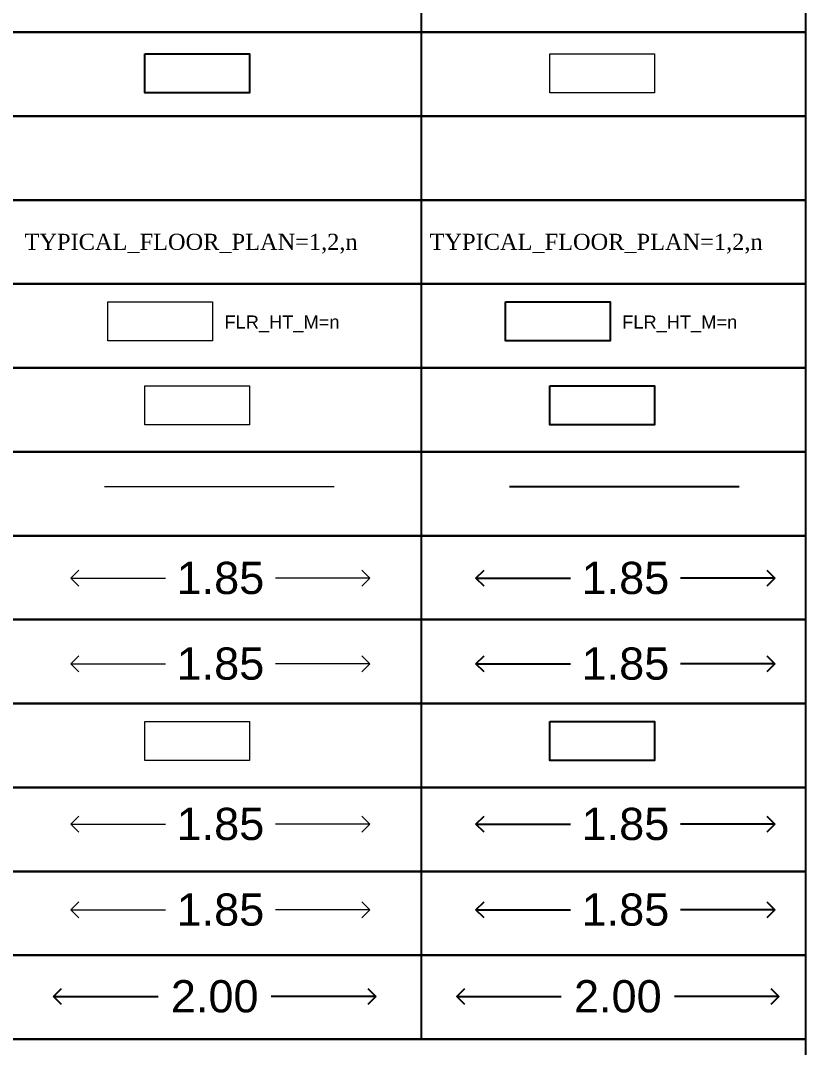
# Model space of a CAD drawing. Header units: millimetres. Extents: x -9481 to -9286, y 28723 to 28853.
# Drawn here: x -9447.1 to -9442.23, y 28788.59 to 28794.97 of the extents above; entities that cross this region are included whole.
import ezdxf

# ---------------------------------------------------------------- set-up
doc = ezdxf.new("R2010")
doc.units = ezdxf.units.MM
doc.header["$PDMODE"] = 34
doc.header["$PDSIZE"] = -15
doc.linetypes.add('CONTINULUS', pattern=[0])
for name, color, linetype, plot in [('BLK_1_FLR_-1_BLT_UP_AREA', 25, 'Continuous', False), ('BLK_1_FLR_-1_CRPT_AREA_DEDUCT', 4, 'Continuous', False), ('BLK_1_FLR_-2_STAIR_1', 25, 'Continuous', False), ('BLK_1_FLR_-2_STAIR_1_FLIGHT_1', 7, 'Continuous', False), ('BLK_1_FLR_-2_STAIR_1_LANDING_1', 7, 'Continuous', False)]:
    doc.layers.add(name, color=color, linetype=linetype, plot=plot)
for name, color, linetype in [('BLK_1_FLR_-1_EXIT_WIDTH_STAIR', 7, 'Continuous'), ('BLK_1_FLR_-2_BLT_UP_AREA', 7, 'Continuous'), ('BLK_1_FLR_-2_EXIT_WIDTH_STAIR', 7, 'Continuous')]:
    doc.layers.add(name, color=color, linetype=linetype)
for name, color, linetype, lineweight in [('BLK_1_FLR_-1_STAIR_1', 7, 'Continuous', 0), ('BLK_1_FLR_-1_STAIR_1_FLIGHT_1', 7, 'Continuous', 0), ('BLK_1_FLR_-1_STAIR_1_LANDING_1', 7, 'Continuous', 0), ('BLK_1_FLR_-2_CRPT_AREA_DEDUCT', 7, 'Continuous', 0), ('PLAN', 7, 'Continuous', 40)]:
    doc.layers.add(name, color=color, linetype=linetype, lineweight=lineweight)
doc.styles.add('Arial', font='arial.ttf', dxfattribs={"height": 0.2})
doc.styles.get("Standard").update_dxf_attribs({"font": 'arial.ttf', "height": 0.25})
doc.styles.add('style2', font='arial.ttf', dxfattribs={"height": 0.3})
doc.styles.add('TNR', font='times.ttf', dxfattribs={"height": 0.5})
doc.dimstyles.new('INT DIM', dxfattribs={"dimtxt": 0.3, "dimasz": 0.1, "dimexe": 0.18, "dimexo": 0.0625, "dimgap": 0.09, "dimtad": 0, "dimzin": 0, "dimdsep": 46, "dimtxsty": 'style2', "dimblk": 'OPEN90', "dimcen": 0.09, "dimse1": 1, "dimse2": 1, "dimclrd": 250, "dimclrt": 256, "dimadec": 0, "dimazin": 0, "dimtfac": 1, "dimtofl": 0, "dimtmove": 0, "dimatfit": 3, "dimfxl": 0.18, "dimtolj": 1, "dimtzin": 0, "dimlwd": -1, "dimarcsym": 0})

# ---------------------------------------------------------------- blocks, each defined once
blk = doc.blocks.new('_Open90')
at = {"layer": 'PLAN', "color": 0, "lineweight": -2}
for p, q in [((0, 0), (-1, 0)), ((-0.5, 0.5), (0, 0)), ((0, 0), (-0.5, -0.5))]:
    blk.add_line(p, q, dxfattribs=at)
blk = doc.blocks.new('*D13')
at = {"layer": 'BLK_1_FLR_-1_STAIR_1_FLIGHT_1', "color": 250, "transparency": 16777216}
for p, q in [((-9446.6859, 28791.5063), (-9446.1999, 28791.5063)), ((-9445.0317, 28791.5063), (-9445.5177, 28791.5063))]:
    blk.add_line(p, q, dxfattribs=at)
at = {"layer": 'Defpoints', "color": 0, "transparency": 16777216}
for p in [(-9446.7859, 28791.5724), (-9444.9317, 28791.5911), (-9444.9317, 28791.5063)]:
    blk.add_point(p, dxfattribs=at)
at = {"layer": 'BLK_1_FLR_-1_STAIR_1_FLIGHT_1', "color": 250, "transparency": 16777216, "xscale": 0.1, "yscale": 0.1, "zscale": 0.1, "rotation": 180}
blk.add_blockref('_Open90', (-9446.7859, 28791.5063), dxfattribs=at)
at = {"layer": 'BLK_1_FLR_-1_STAIR_1_FLIGHT_1', "color": 250, "transparency": 16777216, "xscale": 0.1, "yscale": 0.1, "zscale": 0.1}
blk.add_blockref('_Open90', (-9444.9317, 28791.5063), dxfattribs=at)
at = {"layer": 'BLK_1_FLR_-1_STAIR_1_FLIGHT_1', "transparency": 16777216, "insert": (-9445.8588, 28791.5063), "char_height": 0.2, "attachment_point": 5, "style": 'Arial', "bg_fill": 3, "box_fill_scale": 1.1, "bg_fill_color": 256, "bg_fill_true_color": 13158600, "bg_fill_transparency": 0}
blk.add_mtext('\\A1;1.85', dxfattribs=at)
blk = doc.blocks.new('*D14')
at = {"layer": 'BLK_1_FLR_-2_STAIR_1_FLIGHT_1', "color": 250, "transparency": 16777216}
for p, q in [((-9444.1738, 28791.5063), (-9443.6878, 28791.5063)), ((-9442.5195, 28791.5063), (-9443.0056, 28791.5063))]:
    blk.add_line(p, q, dxfattribs=at)
at = {"layer": 'Defpoints', "color": 0, "transparency": 16777216}
for p in [(-9444.2738, 28791.5724), (-9442.4195, 28791.5911), (-9442.4195, 28791.5063)]:
    blk.add_point(p, dxfattribs=at)
at = {"layer": 'BLK_1_FLR_-2_STAIR_1_FLIGHT_1', "color": 250, "transparency": 16777216, "xscale": 0.1, "yscale": 0.1, "zscale": 0.1, "rotation": 180}
blk.add_blockref('_Open90', (-9444.2738, 28791.5063), dxfattribs=at)
at = {"layer": 'BLK_1_FLR_-2_STAIR_1_FLIGHT_1', "color": 250, "transparency": 16777216, "xscale": 0.1, "yscale": 0.1, "zscale": 0.1}
blk.add_blockref('_Open90', (-9442.4195, 28791.5063), dxfattribs=at)
at = {"layer": 'BLK_1_FLR_-2_STAIR_1_FLIGHT_1', "transparency": 16777216, "insert": (-9443.3467, 28791.5063), "char_height": 0.2, "attachment_point": 5, "style": 'Arial', "bg_fill": 3, "box_fill_scale": 1.1, "bg_fill_color": 256, "bg_fill_true_color": 13158600, "bg_fill_transparency": 0}
blk.add_mtext('\\A1;1.85', dxfattribs=at)
blk = doc.blocks.new('*D19')
at = {"layer": 'BLK_1_FLR_-1_STAIR_1_FLIGHT_1', "color": 250, "transparency": 16777216}
for p, q in [((-9446.6859, 28790.9749), (-9446.1999, 28790.9749)), ((-9445.0317, 28790.9749), (-9445.5177, 28790.9749))]:
    blk.add_line(p, q, dxfattribs=at)
at = {"layer": 'Defpoints', "color": 0, "transparency": 16777216}
for p in [(-9446.7859, 28791.0409), (-9444.9317, 28791.0596), (-9444.9317, 28790.9749)]:
    blk.add_point(p, dxfattribs=at)
at = {"layer": 'BLK_1_FLR_-1_STAIR_1_FLIGHT_1', "color": 250, "transparency": 16777216, "xscale": 0.1, "yscale": 0.1, "zscale": 0.1, "rotation": 180}
blk.add_blockref('_Open90', (-9446.7859, 28790.9749), dxfattribs=at)
at = {"layer": 'BLK_1_FLR_-1_STAIR_1_FLIGHT_1', "color": 250, "transparency": 16777216, "xscale": 0.1, "yscale": 0.1, "zscale": 0.1}
blk.add_blockref('_Open90', (-9444.9317, 28790.9749), dxfattribs=at)
at = {"layer": 'BLK_1_FLR_-1_STAIR_1_FLIGHT_1', "transparency": 16777216, "insert": (-9445.8588, 28790.9749), "char_height": 0.2, "attachment_point": 5, "style": 'Arial', "bg_fill": 3, "box_fill_scale": 1.1, "bg_fill_color": 256, "bg_fill_true_color": 13158600, "bg_fill_transparency": 0}
blk.add_mtext('\\A1;1.85', dxfattribs=at)
blk = doc.blocks.new('*D20')
at = {"layer": 'BLK_1_FLR_-2_STAIR_1_FLIGHT_1', "color": 250, "transparency": 16777216}
for p, q in [((-9444.1738, 28790.9749), (-9443.6878, 28790.9749)), ((-9442.5195, 28790.9749), (-9443.0056, 28790.9749))]:
    blk.add_line(p, q, dxfattribs=at)
at = {"layer": 'Defpoints', "color": 0, "transparency": 16777216}
for p in [(-9444.2738, 28791.0409), (-9442.4195, 28791.0596), (-9442.4195, 28790.9749)]:
    blk.add_point(p, dxfattribs=at)
at = {"layer": 'BLK_1_FLR_-2_STAIR_1_FLIGHT_1', "color": 250, "transparency": 16777216, "xscale": 0.1, "yscale": 0.1, "zscale": 0.1, "rotation": 180}
blk.add_blockref('_Open90', (-9444.2738, 28790.9749), dxfattribs=at)
at = {"layer": 'BLK_1_FLR_-2_STAIR_1_FLIGHT_1', "color": 250, "transparency": 16777216, "xscale": 0.1, "yscale": 0.1, "zscale": 0.1}
blk.add_blockref('_Open90', (-9442.4195, 28790.9749), dxfattribs=at)
at = {"layer": 'BLK_1_FLR_-2_STAIR_1_FLIGHT_1', "transparency": 16777216, "insert": (-9443.3467, 28790.9749), "char_height": 0.2, "attachment_point": 5, "style": 'Arial', "bg_fill": 3, "box_fill_scale": 1.1, "bg_fill_color": 256, "bg_fill_true_color": 13158600, "bg_fill_transparency": 0}
blk.add_mtext('\\A1;1.85', dxfattribs=at)
blk = doc.blocks.new('*D26')
at = {"layer": 'BLK_1_FLR_-1_STAIR_1_LANDING_1', "color": 250, "transparency": 16777216}
for p, q in [((-9446.6859, 28789.9801), (-9446.1999, 28789.9801)), ((-9445.0317, 28789.9801), (-9445.5177, 28789.9801))]:
    blk.add_line(p, q, dxfattribs=at)
at = {"layer": 'Defpoints', "color": 0, "transparency": 16777216}
for p in [(-9446.7859, 28790.0461), (-9444.9317, 28790.0648), (-9444.9317, 28789.9801)]:
    blk.add_point(p, dxfattribs=at)
at = {"layer": 'BLK_1_FLR_-1_STAIR_1_LANDING_1', "color": 250, "transparency": 16777216, "xscale": 0.1, "yscale": 0.1, "zscale": 0.1, "rotation": 180}
blk.add_blockref('_Open90', (-9446.7859, 28789.9801), dxfattribs=at)
at = {"layer": 'BLK_1_FLR_-1_STAIR_1_LANDING_1', "color": 250, "transparency": 16777216, "xscale": 0.1, "yscale": 0.1, "zscale": 0.1}
blk.add_blockref('_Open90', (-9444.9317, 28789.9801), dxfattribs=at)
at = {"layer": 'BLK_1_FLR_-1_STAIR_1_LANDING_1', "transparency": 16777216, "insert": (-9445.8588, 28789.9801), "char_height": 0.2, "attachment_point": 5, "style": 'Arial', "bg_fill": 3, "box_fill_scale": 1.1, "bg_fill_color": 256, "bg_fill_true_color": 13158600, "bg_fill_transparency": 0}
blk.add_mtext('\\A1;1.85', dxfattribs=at)
blk = doc.blocks.new('*D27')
at = {"layer": 'BLK_1_FLR_-2_STAIR_1_LANDING_1', "color": 250, "transparency": 16777216}
for p, q in [((-9444.1738, 28789.9801), (-9443.6878, 28789.9801)), ((-9442.5195, 28789.9801), (-9443.0056, 28789.9801))]:
    blk.add_line(p, q, dxfattribs=at)
at = {"layer": 'Defpoints', "color": 0, "transparency": 16777216}
for p in [(-9444.2738, 28790.0461), (-9442.4195, 28790.0648), (-9442.4195, 28789.9801)]:
    blk.add_point(p, dxfattribs=at)
at = {"layer": 'BLK_1_FLR_-2_STAIR_1_LANDING_1', "color": 250, "transparency": 16777216, "xscale": 0.1, "yscale": 0.1, "zscale": 0.1, "rotation": 180}
blk.add_blockref('_Open90', (-9444.2738, 28789.9801), dxfattribs=at)
at = {"layer": 'BLK_1_FLR_-2_STAIR_1_LANDING_1', "color": 250, "transparency": 16777216, "xscale": 0.1, "yscale": 0.1, "zscale": 0.1}
blk.add_blockref('_Open90', (-9442.4195, 28789.9801), dxfattribs=at)
at = {"layer": 'BLK_1_FLR_-2_STAIR_1_LANDING_1', "transparency": 16777216, "insert": (-9443.3467, 28789.9801), "char_height": 0.2, "attachment_point": 5, "style": 'Arial', "bg_fill": 3, "box_fill_scale": 1.1, "bg_fill_color": 256, "bg_fill_true_color": 13158600, "bg_fill_transparency": 0}
blk.add_mtext('\\A1;1.85', dxfattribs=at)
blk = doc.blocks.new('*D33')
at = {"layer": 'BLK_1_FLR_-1_STAIR_1_LANDING_1', "color": 250, "transparency": 16777216}
for p, q in [((-9446.6859, 28789.4486), (-9446.1999, 28789.4486)), ((-9445.0317, 28789.4486), (-9445.5177, 28789.4486))]:
    blk.add_line(p, q, dxfattribs=at)
at = {"layer": 'Defpoints', "color": 0, "transparency": 16777216}
for p in [(-9446.7859, 28789.5147), (-9444.9317, 28789.5334), (-9444.9317, 28789.4486)]:
    blk.add_point(p, dxfattribs=at)
at = {"layer": 'BLK_1_FLR_-1_STAIR_1_LANDING_1', "color": 250, "transparency": 16777216, "xscale": 0.1, "yscale": 0.1, "zscale": 0.1, "rotation": 180}
blk.add_blockref('_Open90', (-9446.7859, 28789.4486), dxfattribs=at)
at = {"layer": 'BLK_1_FLR_-1_STAIR_1_LANDING_1', "color": 250, "transparency": 16777216, "xscale": 0.1, "yscale": 0.1, "zscale": 0.1}
blk.add_blockref('_Open90', (-9444.9317, 28789.4486), dxfattribs=at)
at = {"layer": 'BLK_1_FLR_-1_STAIR_1_LANDING_1', "transparency": 16777216, "insert": (-9445.8588, 28789.4486), "char_height": 0.2, "attachment_point": 5, "style": 'Arial', "bg_fill": 3, "box_fill_scale": 1.1, "bg_fill_color": 256, "bg_fill_true_color": 13158600, "bg_fill_transparency": 0}
blk.add_mtext('\\A1;1.85', dxfattribs=at)
blk = doc.blocks.new('*D34')
at = {"layer": 'BLK_1_FLR_-2_STAIR_1_LANDING_1', "color": 250, "transparency": 16777216}
for p, q in [((-9444.1738, 28789.4486), (-9443.6878, 28789.4486)), ((-9442.5195, 28789.4486), (-9443.0056, 28789.4486))]:
    blk.add_line(p, q, dxfattribs=at)
at = {"layer": 'Defpoints', "color": 0, "transparency": 16777216}
for p in [(-9444.2738, 28789.5147), (-9442.4195, 28789.5334), (-9442.4195, 28789.4486)]:
    blk.add_point(p, dxfattribs=at)
at = {"layer": 'BLK_1_FLR_-2_STAIR_1_LANDING_1', "color": 250, "transparency": 16777216, "xscale": 0.1, "yscale": 0.1, "zscale": 0.1, "rotation": 180}
blk.add_blockref('_Open90', (-9444.2738, 28789.4486), dxfattribs=at)
at = {"layer": 'BLK_1_FLR_-2_STAIR_1_LANDING_1', "color": 250, "transparency": 16777216, "xscale": 0.1, "yscale": 0.1, "zscale": 0.1}
blk.add_blockref('_Open90', (-9442.4195, 28789.4486), dxfattribs=at)
at = {"layer": 'BLK_1_FLR_-2_STAIR_1_LANDING_1', "transparency": 16777216, "insert": (-9443.3467, 28789.4486), "char_height": 0.2, "attachment_point": 5, "style": 'Arial', "bg_fill": 3, "box_fill_scale": 1.1, "bg_fill_color": 256, "bg_fill_true_color": 13158600, "bg_fill_transparency": 0}
blk.add_mtext('\\A1;1.85', dxfattribs=at)
blk = doc.blocks.new('*D42')
at = {"layer": 'BLK_1_FLR_-1_EXIT_WIDTH_STAIR', "color": 250, "ltscale": 0.05, "transparency": 16777216}
for p, q in [((-9446.7937, 28788.9109), (-9446.2452, 28788.9109)), ((-9444.9945, 28788.9109), (-9445.543, 28788.9109))]:
    blk.add_line(p, q, dxfattribs=at)
at = {"layer": 'Defpoints', "color": 0, "linetype": 'CONTINULUS', "ltscale": 0.05, "transparency": 16777216}
for p in [(-9446.8937, 28789.0713), (-9444.8945, 28789.0713), (-9444.8945, 28788.9109)]:
    blk.add_point(p, dxfattribs=at)
at = {"layer": 'BLK_1_FLR_-1_EXIT_WIDTH_STAIR', "color": 250, "linetype": 'CONTINULUS', "ltscale": 0.05, "transparency": 16777216, "xscale": 0.1, "yscale": 0.1, "zscale": 0.1, "rotation": 180}
blk.add_blockref('_Open90', (-9446.8937, 28788.9109), dxfattribs=at)
at = {"layer": 'BLK_1_FLR_-1_EXIT_WIDTH_STAIR', "color": 250, "linetype": 'CONTINULUS', "ltscale": 0.05, "transparency": 16777216, "xscale": 0.1, "yscale": 0.1, "zscale": 0.1}
blk.add_blockref('_Open90', (-9444.8945, 28788.9109), dxfattribs=at)
at = {"layer": 'BLK_1_FLR_-1_EXIT_WIDTH_STAIR', "linetype": 'CONTINULUS', "ltscale": 0.05, "transparency": 16777216, "insert": (-9445.8941, 28788.9109), "char_height": 0.2, "attachment_point": 5, "style": 'Arial', "bg_fill": 3, "box_fill_scale": 1.1, "bg_fill_color": 256, "bg_fill_true_color": 13158600, "bg_fill_transparency": 0}
blk.add_mtext('\\A1;2.00', dxfattribs=at)
blk = doc.blocks.new('*D43')
at = {"layer": 'BLK_1_FLR_-2_EXIT_WIDTH_STAIR', "color": 250, "ltscale": 0.05, "transparency": 16777216}
for p, q in [((-9444.2932, 28788.9109), (-9443.7448, 28788.9109)), ((-9442.4941, 28788.9109), (-9443.0425, 28788.9109))]:
    blk.add_line(p, q, dxfattribs=at)
at = {"layer": 'Defpoints', "color": 0, "linetype": 'CONTINULUS', "ltscale": 0.05, "transparency": 16777216}
for p in [(-9444.3932, 28789.0713), (-9442.3941, 28789.0713), (-9442.3941, 28788.9109)]:
    blk.add_point(p, dxfattribs=at)
at = {"layer": 'BLK_1_FLR_-2_EXIT_WIDTH_STAIR', "color": 250, "linetype": 'CONTINULUS', "ltscale": 0.05, "transparency": 16777216, "xscale": 0.1, "yscale": 0.1, "zscale": 0.1, "rotation": 180}
blk.add_blockref('_Open90', (-9444.3932, 28788.9109), dxfattribs=at)
at = {"layer": 'BLK_1_FLR_-2_EXIT_WIDTH_STAIR', "color": 250, "linetype": 'CONTINULUS', "ltscale": 0.05, "transparency": 16777216, "xscale": 0.1, "yscale": 0.1, "zscale": 0.1}
blk.add_blockref('_Open90', (-9442.3941, 28788.9109), dxfattribs=at)
at = {"layer": 'BLK_1_FLR_-2_EXIT_WIDTH_STAIR', "linetype": 'CONTINULUS', "ltscale": 0.05, "transparency": 16777216, "insert": (-9443.3937, 28788.9109), "char_height": 0.2, "attachment_point": 5, "style": 'Arial', "bg_fill": 3, "box_fill_scale": 1.1, "bg_fill_color": 256, "bg_fill_true_color": 13158600, "bg_fill_transparency": 0}
blk.add_mtext('\\A1;2.00', dxfattribs=at)

msp = doc.modelspace()

# ---------------------------------------------------------------- linework, layer by layer
for p, q in [((-9444.6141, 28795.4141), (-9444.6141, 28794.3728)), ((-9444.6141, 28794.3728), (-9444.6141, 28793.8522)), ((-9444.6141, 28793.8522), (-9444.6141, 28793.3315)), ((-9444.6141, 28793.3315), (-9444.6141, 28792.8109)), ((-9444.6141, 28792.8109), (-9444.6141, 28792.2902)), ((-9444.6141, 28792.2902), (-9444.6141, 28791.7696)), ((-9444.6141, 28791.7696), (-9444.6141, 28791.2489)), ((-9444.6141, 28791.2489), (-9444.6141, 28790.7283)), ((-9444.6141, 28790.7283), (-9444.6141, 28790.2076)), ((-9444.6141, 28790.2076), (-9444.6141, 28789.687)), ((-9444.6141, 28789.687), (-9444.6141, 28789.1663)), ((-9444.6141, 28789.1663), (-9444.6141, 28788.6457))]:
    msp.add_line(p, q)
for points in [[(-9481.2579, 28794.8934), (-9481.2579, 28795.4141), (-9442.23, 28795.4141), (-9442.23, 28794.8934), (-9470.8642, 28794.8934)], [(-9470.8642, 28794.8934), (-9442.23, 28794.8934), (-9442.23, 28794.3728), (-9481.2579, 28794.3728)], [(-9481.2579, 28792.8109), (-9481.2579, 28793.3315), (-9442.23, 28793.3315), (-9442.23, 28792.8109), (-9470.8642, 28792.8109)], [(-9461.7318, 28792.8109), (-9442.23, 28792.8109), (-9442.23, 28792.2902), (-9461.7318, 28792.2902)], [(-9461.7318, 28792.2902), (-9442.23, 28792.2902), (-9442.23, 28791.7696), (-9461.7318, 28791.7696)], [(-9461.7318, 28791.7696), (-9442.23, 28791.7696), (-9442.23, 28791.2489), (-9461.7318, 28791.2489)], [(-9461.7318, 28791.2489), (-9442.23, 28791.2489), (-9442.23, 28790.7283), (-9470.8642, 28790.7283)], [(-9470.8642, 28790.7283), (-9442.23, 28790.7283), (-9442.23, 28790.2076), (-9461.7318, 28790.2076)], [(-9461.7318, 28790.2076), (-9442.23, 28790.2076), (-9442.23, 28789.687), (-9461.7318, 28789.687)], [(-9461.7318, 28789.687), (-9442.23, 28789.687), (-9442.23, 28789.1663), (-9481.2579, 28789.1663), (-9481.2579, 28789.687)]]:
    msp.add_lwpolyline(points)
for points in [[(-9481.2579, 28794.3728), (-9442.23, 28794.3728), (-9442.23, 28793.8522), (-9481.2579, 28793.8522), (-9481.2579, 28794.3728)], [(-9481.2579, 28793.8522), (-9442.23, 28793.8522), (-9442.23, 28793.3315), (-9481.2579, 28793.3315), (-9481.2579, 28793.8522)], [(-9481.2579, 28789.1663), (-9442.23, 28789.1663), (-9442.23, 28788.6457), (-9481.2579, 28788.6457), (-9481.2579, 28789.1663)], [(-9481.2579, 28788.6457), (-9442.23, 28788.6457), (-9442.23, 28788.125), (-9481.2579, 28788.125), (-9481.2579, 28788.6457)]]:
    msp.add_lwpolyline(points, close=True)
at = {"layer": 'BLK_1_FLR_-1_CRPT_AREA_DEDUCT', "color": 11}
msp.add_lwpolyline([(-9446.3282, 28794.7599), (-9445.679, 28794.7599), (-9445.679, 28794.5178), (-9446.3282, 28794.5178)], close=True, dxfattribs=at)
at = {"layer": 'BLK_1_FLR_-1_STAIR_1'}
msp.add_lwpolyline([(-9446.5574, 28793.2204), (-9445.9082, 28793.2204), (-9445.9082, 28792.9782), (-9446.5574, 28792.9782)], close=True, dxfattribs=at)
at = {"layer": 'BLK_1_FLR_-1_STAIR_1_FLIGHT_1', "color": 3}
msp.add_line((-9446.5773, 28792.0751), (-9445.1537, 28792.0751), dxfattribs=at)
at = {"layer": 'BLK_1_FLR_-1_STAIR_1_FLIGHT_1'}
msp.add_lwpolyline([(-9446.3282, 28792.6997), (-9445.679, 28792.6997), (-9445.679, 28792.4576), (-9446.3282, 28792.4576)], close=True, dxfattribs=at)
at = {"layer": 'BLK_1_FLR_-1_STAIR_1_LANDING_1'}
msp.add_lwpolyline([(-9446.3282, 28790.6171), (-9445.679, 28790.6171), (-9445.679, 28790.375), (-9446.3282, 28790.375)], close=True, dxfattribs=at)
at = {"layer": 'BLK_1_FLR_-2_CRPT_AREA_DEDUCT', "color": 11}
msp.add_lwpolyline([(-9443.8161, 28794.7599), (-9443.1669, 28794.7599), (-9443.1669, 28794.5178), (-9443.8161, 28794.5178)], close=True, dxfattribs=at)
at = {"layer": 'BLK_1_FLR_-2_STAIR_1', "color": 7}
msp.add_lwpolyline([(-9444.0904, 28793.2204), (-9443.4412, 28793.2204), (-9443.4412, 28792.9782), (-9444.0904, 28792.9782)], close=True, dxfattribs=at)
at = {"layer": 'BLK_1_FLR_-2_STAIR_1_FLIGHT_1', "color": 3}
msp.add_line((-9444.0651, 28792.0751), (-9442.6416, 28792.0751), dxfattribs=at)
at = {"layer": 'BLK_1_FLR_-2_STAIR_1_FLIGHT_1', "color": 7}
msp.add_lwpolyline([(-9443.8161, 28792.6997), (-9443.1669, 28792.6997), (-9443.1669, 28792.4576), (-9443.8161, 28792.4576)], close=True, dxfattribs=at)
at = {"layer": 'BLK_1_FLR_-2_STAIR_1_LANDING_1', "color": 7}
msp.add_lwpolyline([(-9443.8161, 28790.6171), (-9443.1669, 28790.6171), (-9443.1669, 28790.375), (-9443.8161, 28790.375)], close=True, dxfattribs=at)

# ---------------------------------------------------------------- texts
at = {"layer": 'BLK_1_FLR_-1_BLT_UP_AREA', "color": 11, "insert": (-9447.0734, 28793.643), "char_height": 0.1, "attachment_point": 1, "style": 'TNR'}
msp.add_mtext_dynamic_manual_height_columns('TYPICAL_FLOOR_PLAN=1,2,n', width=3.3155, gutter_width=2.5, heights=[0], dxfattribs=at)
at = {"layer": 'BLK_1_FLR_-1_STAIR_1', "insert": (-9445.8338, 28793.136), "char_height": 0.081, "attachment_point": 1}
msp.add_mtext_dynamic_manual_height_columns('FLR_HT_M=n', width=0.422056, gutter_width=0.405, heights=[0], dxfattribs=at)
at = {"layer": 'BLK_1_FLR_-2_BLT_UP_AREA', "color": 11, "insert": (-9444.5612, 28793.643), "char_height": 0.1, "attachment_point": 1, "style": 'TNR'}
msp.add_mtext_dynamic_manual_height_columns('TYPICAL_FLOOR_PLAN=1,2,n', width=3.3155, gutter_width=2.5, heights=[0], dxfattribs=at)
at = {"layer": 'BLK_1_FLR_-2_STAIR_1', "color": 7, "insert": (-9443.3668, 28793.136), "char_height": 0.081, "attachment_point": 1}
msp.add_mtext_dynamic_manual_height_columns('FLR_HT_M=n', width=0.422056, gutter_width=0.405, heights=[0], dxfattribs=at)

# ---------------------------------------------------------------- next in the draw order: dimensions: what is measured, and where the dimension line sits
at = {"layer": 'BLK_1_FLR_-1_EXIT_WIDTH_STAIR', "color": 7, "linetype": 'CONTINULUS', "ltscale": 0.05}
dim = msp.add_linear_dim(base=(-9444.8945, 28788.9109), p1=(-9446.8937, 28789.0713), p2=(-9444.8945, 28789.0713), dimstyle='INT DIM', override={"dimtxt": 0.2, "dimtxsty": 'Arial', "dimfxl": 0.125, "dimtfill": 1, "dimtfillclr": 7, "dimarcsym": 1}, dxfattribs=at)
dim.commit()
dim.dimension.update_dxf_attribs({"geometry": '*D42', "text_midpoint": (-9445.8941, 28788.9109)})
at = {"layer": 'BLK_1_FLR_-1_STAIR_1_FLIGHT_1', "color": 2}
dim = msp.add_linear_dim(base=(-9444.9317, 28791.5063), p1=(-9446.7859, 28791.5724), p2=(-9444.9317, 28791.5911), dimstyle='INT DIM', override={"dimtxt": 0.2, "dimtxsty": 'Arial', "dimfxl": 0.125, "dimtfill": 1, "dimtfillclr": 7, "dimarcsym": 1}, dxfattribs=at)
dim.commit()
dim.dimension.update_dxf_attribs({"geometry": '*D13', "text_midpoint": (-9445.8588, 28791.5063)})
at = {"layer": 'BLK_1_FLR_-1_STAIR_1_FLIGHT_1', "color": 1}
dim = msp.add_linear_dim(base=(-9444.9317, 28790.9749), p1=(-9446.7859, 28791.0409), p2=(-9444.9317, 28791.0596), dimstyle='INT DIM', override={"dimtxt": 0.2, "dimtxsty": 'Arial', "dimfxl": 0.125, "dimtfill": 1, "dimtfillclr": 7, "dimarcsym": 1}, dxfattribs=at)
dim.commit()
dim.dimension.update_dxf_attribs({"geometry": '*D19', "text_midpoint": (-9445.8588, 28790.9749)})
at = {"layer": 'BLK_1_FLR_-1_STAIR_1_LANDING_1', "color": 2}
dim = msp.add_linear_dim(base=(-9444.9317, 28789.9801), p1=(-9446.7859, 28790.0461), p2=(-9444.9317, 28790.0648), dimstyle='INT DIM', override={"dimtxt": 0.2, "dimtxsty": 'Arial', "dimfxl": 0.125, "dimtfill": 1, "dimtfillclr": 7, "dimarcsym": 1}, dxfattribs=at)
dim.commit()
dim.dimension.update_dxf_attribs({"geometry": '*D26', "text_midpoint": (-9445.8588, 28789.9801)})
at = {"layer": 'BLK_1_FLR_-1_STAIR_1_LANDING_1', "color": 1}
dim = msp.add_linear_dim(base=(-9444.9317, 28789.4486), p1=(-9446.7859, 28789.5147), p2=(-9444.9317, 28789.5334), dimstyle='INT DIM', override={"dimtxt": 0.2, "dimtxsty": 'Arial', "dimfxl": 0.125, "dimtfill": 1, "dimtfillclr": 7, "dimarcsym": 1}, dxfattribs=at)
dim.commit()
dim.dimension.update_dxf_attribs({"geometry": '*D33', "text_midpoint": (-9445.8588, 28789.4486)})
at = {"layer": 'BLK_1_FLR_-2_EXIT_WIDTH_STAIR', "color": 7, "linetype": 'CONTINULUS', "ltscale": 0.05}
dim = msp.add_linear_dim(base=(-9442.3941, 28788.9109), p1=(-9444.3932, 28789.0713), p2=(-9442.3941, 28789.0713), dimstyle='INT DIM', override={"dimtxt": 0.2, "dimtxsty": 'Arial', "dimfxl": 0.125, "dimtfill": 1, "dimtfillclr": 7, "dimarcsym": 1}, dxfattribs=at)
dim.commit()
dim.dimension.update_dxf_attribs({"geometry": '*D43', "text_midpoint": (-9443.3937, 28788.9109)})
at = {"layer": 'BLK_1_FLR_-2_STAIR_1_FLIGHT_1', "color": 2}
dim = msp.add_linear_dim(base=(-9442.4195, 28791.5063), p1=(-9444.2738, 28791.5724), p2=(-9442.4195, 28791.5911), dimstyle='INT DIM', override={"dimtxt": 0.2, "dimtxsty": 'Arial', "dimfxl": 0.125, "dimtfill": 1, "dimtfillclr": 7, "dimarcsym": 1}, dxfattribs=at)
dim.commit()
dim.dimension.update_dxf_attribs({"geometry": '*D14', "text_midpoint": (-9443.3467, 28791.5063)})
at = {"layer": 'BLK_1_FLR_-2_STAIR_1_FLIGHT_1', "color": 1}
dim = msp.add_linear_dim(base=(-9442.4195, 28790.9749), p1=(-9444.2738, 28791.0409), p2=(-9442.4195, 28791.0596), dimstyle='INT DIM', override={"dimtxt": 0.2, "dimtxsty": 'Arial', "dimfxl": 0.125, "dimtfill": 1, "dimtfillclr": 7, "dimarcsym": 1}, dxfattribs=at)
dim.commit()
dim.dimension.update_dxf_attribs({"geometry": '*D20', "text_midpoint": (-9443.3467, 28790.9749)})
at = {"layer": 'BLK_1_FLR_-2_STAIR_1_LANDING_1', "color": 2}
dim = msp.add_linear_dim(base=(-9442.4195, 28789.9801), p1=(-9444.2738, 28790.0461), p2=(-9442.4195, 28790.0648), dimstyle='INT DIM', override={"dimtxt": 0.2, "dimtxsty": 'Arial', "dimfxl": 0.125, "dimtfill": 1, "dimtfillclr": 7, "dimarcsym": 1}, dxfattribs=at)
dim.commit()
dim.dimension.update_dxf_attribs({"geometry": '*D27', "text_midpoint": (-9443.3467, 28789.9801)})
at = {"layer": 'BLK_1_FLR_-2_STAIR_1_LANDING_1', "color": 1}
dim = msp.add_linear_dim(base=(-9442.4195, 28789.4486), p1=(-9444.2738, 28789.5147), p2=(-9442.4195, 28789.5334), dimstyle='INT DIM', override={"dimtxt": 0.2, "dimtxsty": 'Arial', "dimfxl": 0.125, "dimtfill": 1, "dimtfillclr": 7, "dimarcsym": 1}, dxfattribs=at)
dim.commit()
dim.dimension.update_dxf_attribs({"geometry": '*D34', "text_midpoint": (-9443.3467, 28789.4486)})

doc.saveas('drawing.dxf')
